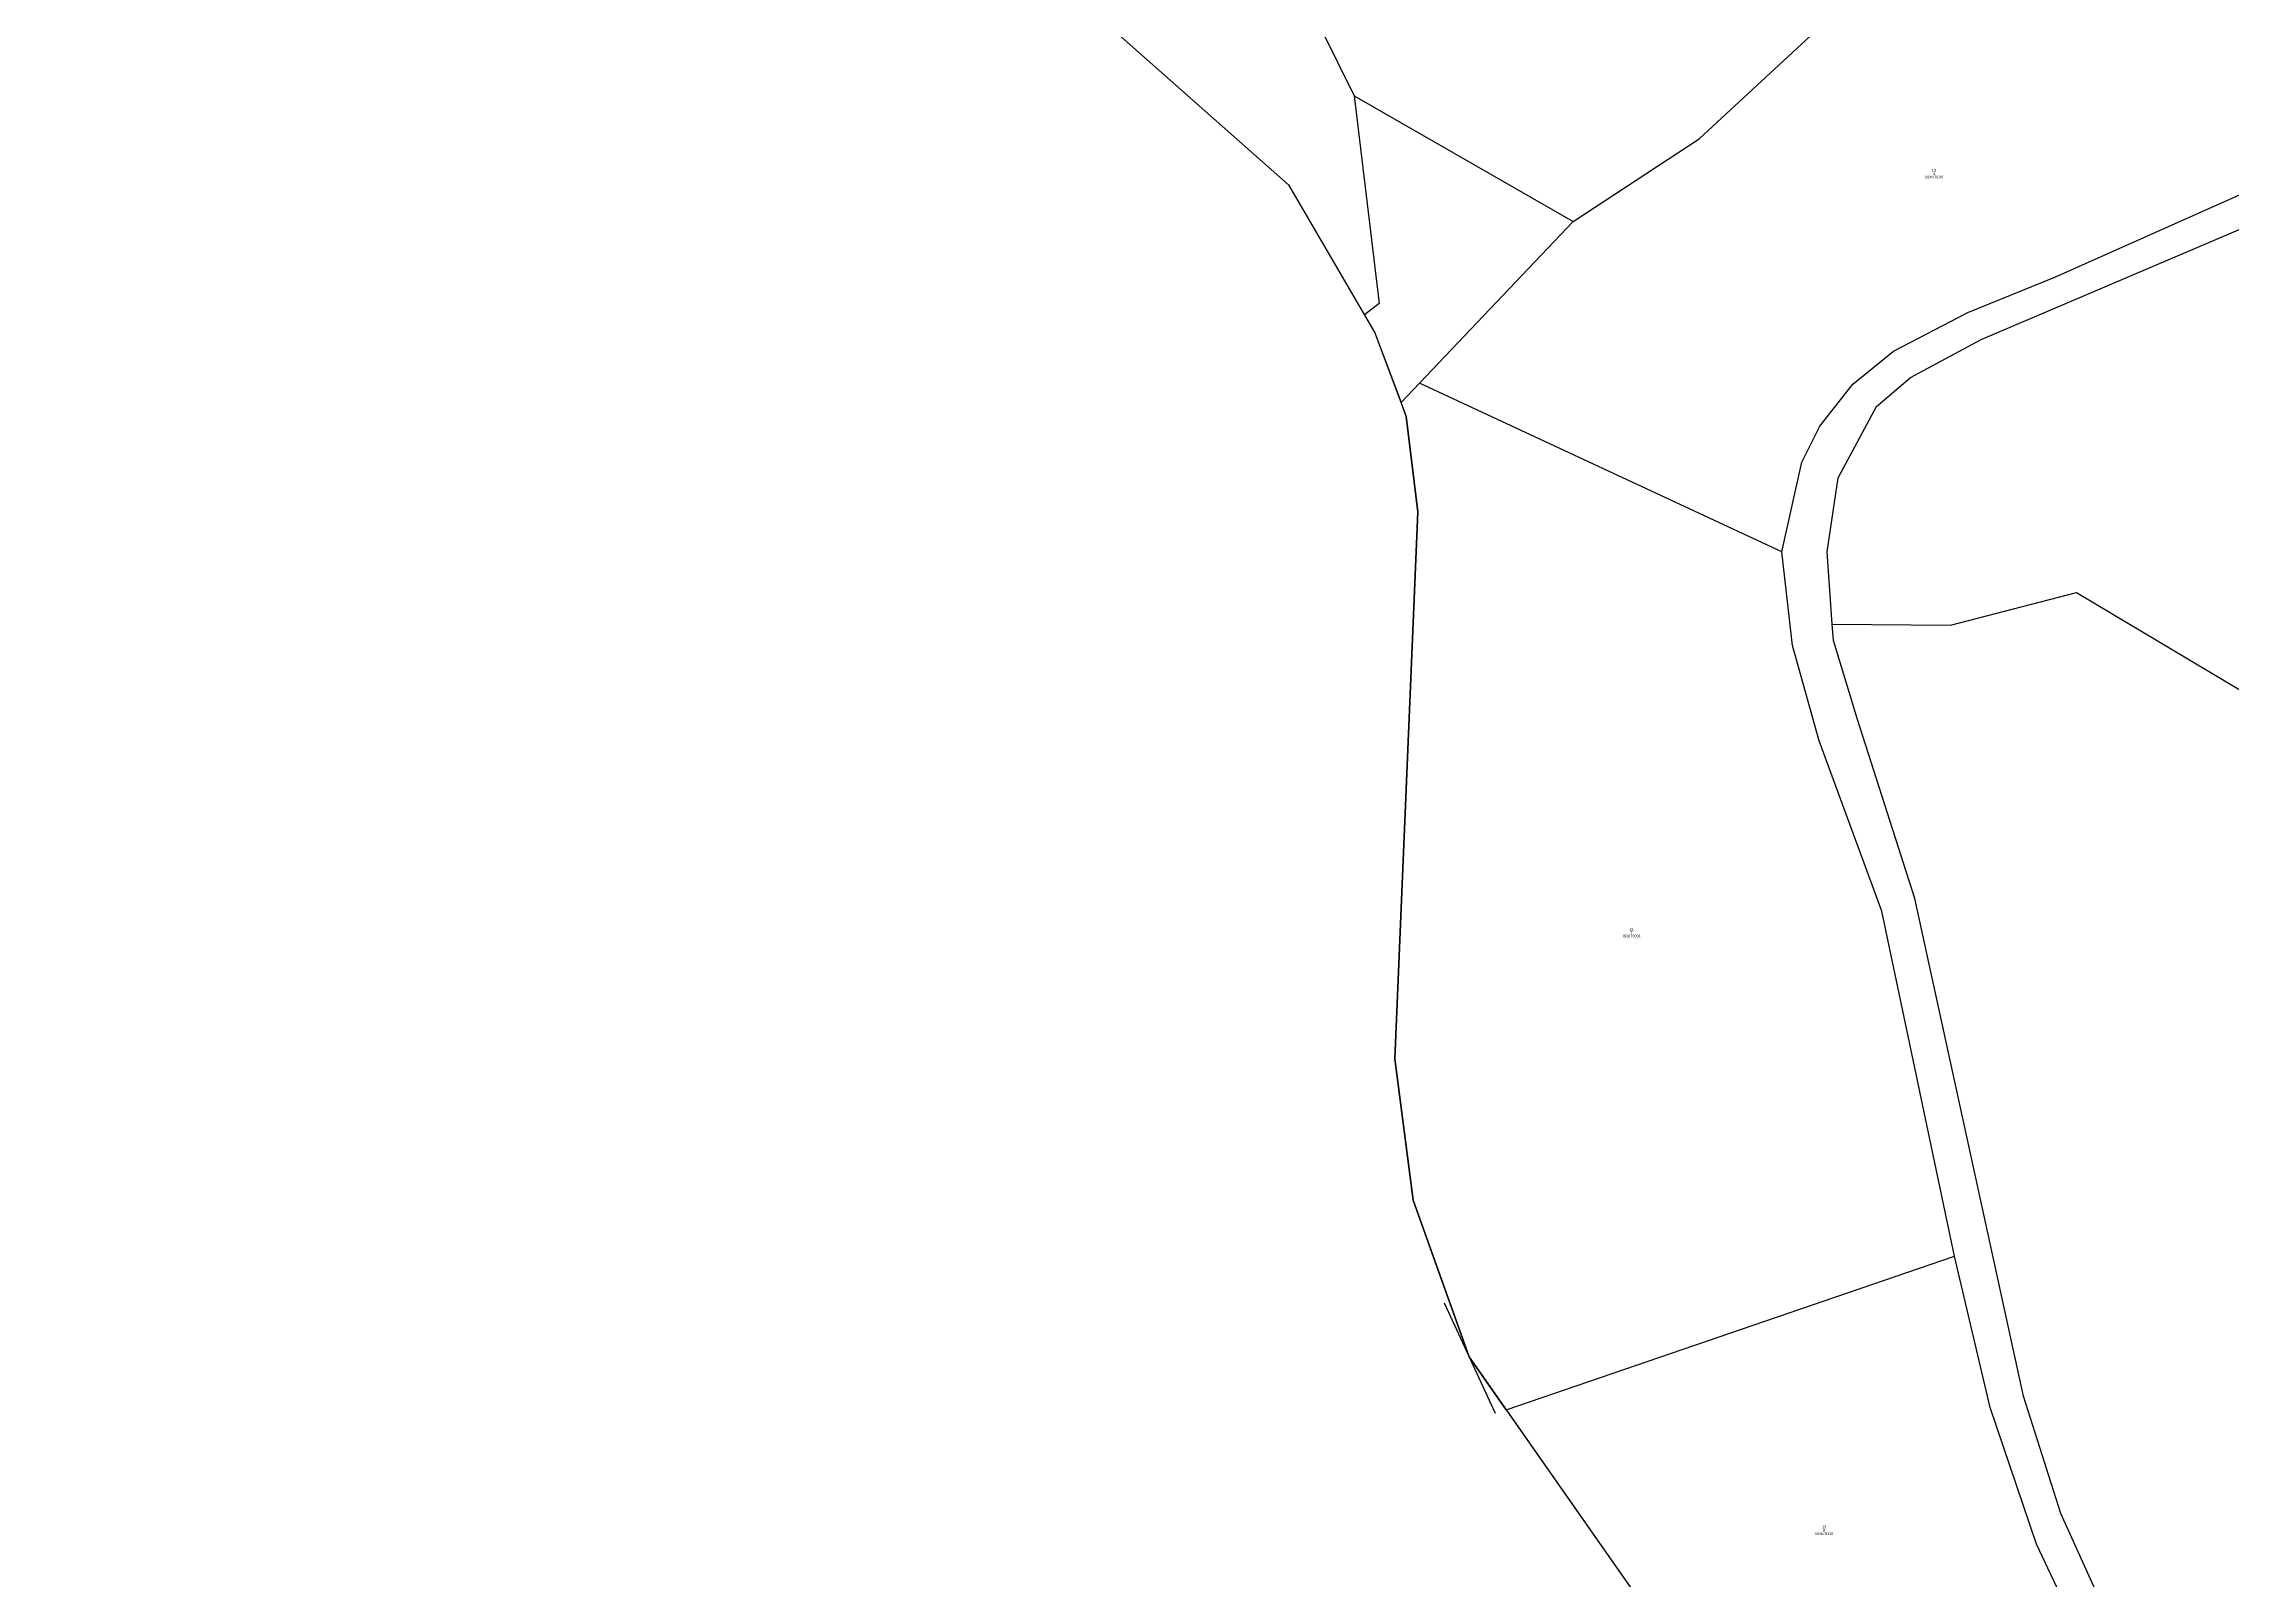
# Model space of a CAD drawing. Extents: x 547915 to 556085, y 1814738 to 1822008.
# Drawn here: x 548523.2 to 548923.7, y 1818637.4 to 1818918.6 of the extents above; entities that cross this region are included whole.
import ezdxf

# ---------------------------------------------------------------- set-up
doc = ezdxf.new("R2010")
doc.units = 0
for name, color, linetype in [('Level 10', 7, 'Continuous'), ('Level 20', 7, 'Continuous'), ('Level 23', 7, 'Continuous'), ('Level 46', 7, 'Continuous')]:
    doc.layers.add(name, color=color, linetype=linetype)

msp = doc.modelspace()

# ---------------------------------------------------------------- linework, layer by layer
at = {"layer": 'Level 10'}
for p, q in [((548737.76, 1818960.38), (548763.01, 1818909)), ((548763.01, 1818909), (548803.1, 1818886.03)), ((548774.99, 1818856.46), (548803.1, 1818886.03)), ((548771.62, 1818852.92), (548774.99, 1818856.46)), ((548841.32, 1818825.61), (548774.99, 1818856.46)), ((548790.86, 1818668.56), (548872.91, 1818696.69)), ((548788.93, 1818667.9), (548779.6, 1818688.12))]:
    msp.add_line(p, q, dxfattribs=at)
for points in [[(548803.1, 1818886.03), (548826.18, 1818901.17), (548853, 1818926), (548854.22, 1818949.72)], [(548763.01, 1818909), (548767.63, 1818871.04), (548764.9, 1818868.98)], [(548764.9, 1818868.98), (548766.84, 1818865.67), (548771.62, 1818852.92)], [(548779.15, 1818692.09), (548773.86, 1818706.95), (548770.45, 1818732.79), (548774.71, 1818832.93), (548772.58, 1818850.37), (548771.62, 1818852.92)], [(548850.55, 1818812.32), (548872.16, 1818812.19), (548895.27, 1818818.12), (548943.28, 1818789.55), (548963.56, 1818793.2), (548968.27, 1818801.16), (548979.71, 1818803.28), (549013.52, 1818794.42)], [(548790.86, 1818668.56), (548784.07, 1818678.26), (548779.15, 1818692.09)], [(548790.86, 1818668.56), (548838.05, 1818601.12), (548841.16, 1818594.05)]]:
    msp.add_lwpolyline(points, dxfattribs=at)
at = {"layer": 'Level 23'}
for points in [[(548841.32, 1818825.61), (548844.97, 1818841.99), (548848.28, 1818848.56), (548854.31, 1818856.26), (548861.73, 1818862.3), (548875.35, 1818869.41), (548891.29, 1818875.86), (548940.12, 1818897.62), (548956.23, 1818907.29), (548973.01, 1818918.81)], [(548850.55, 1818812.32), (548849.6, 1818825.59), (548851.64, 1818839.15), (548858.62, 1818852.19), (548864.84, 1818857.51), (548877.82, 1818864.44), (548893.42, 1818871.1), (548943.52, 1818892.43), (548960.3, 1818901.69), (548983.59, 1818918.3)], [(548872.91, 1818696.69), (548859.59, 1818759.84), (548848.13, 1818791), (548843.26, 1818808.42), (548841.32, 1818825.61)], [(548909.8, 1818612.68), (548904.76, 1818622.22), (548892.39, 1818649.61), (548885.57, 1818671.09), (548865.63, 1818762.14), (548855.13, 1818794.88), (548850.76, 1818809.37), (548850.55, 1818812.32)], [(548899.48, 1818619.6), (548887.95, 1818643.98), (548879.42, 1818669.02), (548872.91, 1818696.69)]]:
    msp.add_lwpolyline(points, dxfattribs=at)
at = {"layer": 'Level 46'}
msp.add_lwpolyline([(548652.8, 1818993.23), (548701.92, 1818936.24), (548751.01, 1818892.72), (548766.84, 1818865.67), (548772.58, 1818850.37), (548774.71, 1818832.93), (548770.45, 1818732.79), (548773.86, 1818706.95), (548784.07, 1818678.26), (548838.05, 1818601.12), (548855.56, 1818561.27), (548865.1, 1818500.06), (548860.33, 1818446.79), (548854.68, 1818417.45), (548807.1, 1818328.33), (548734.26, 1818239.64), (548683.07, 1818171.13), (548630, 1818110.18), (548584.92, 1818066.71), (548559.58, 1818030.48), (548539.92, 1818000), (548523.29, 1817800.64), (548523.2, 1817799.29)], dxfattribs=at)

# ---------------------------------------------------------------- texts
at = {"layer": 'Level 20'}
for s, p in [('13', (548868.75, 1818895.15)), ('4', (548868.95, 1818894.55)), ('BD679100', (548867.57, 1818893.95)), ('BD679091', (548812.23, 1818755.02)), ('13', (548813.39, 1818756.22)), ('7', (548813.57, 1818755.62)), ('13', (548848.65, 1818646.89)), ('9', (548848.83, 1818646.29)), ('BD679110', (548847.47, 1818645.69))]:
    msp.add_text(s, height=0.5, dxfattribs=at).set_placement(p)

doc.saveas('drawing.dxf')
